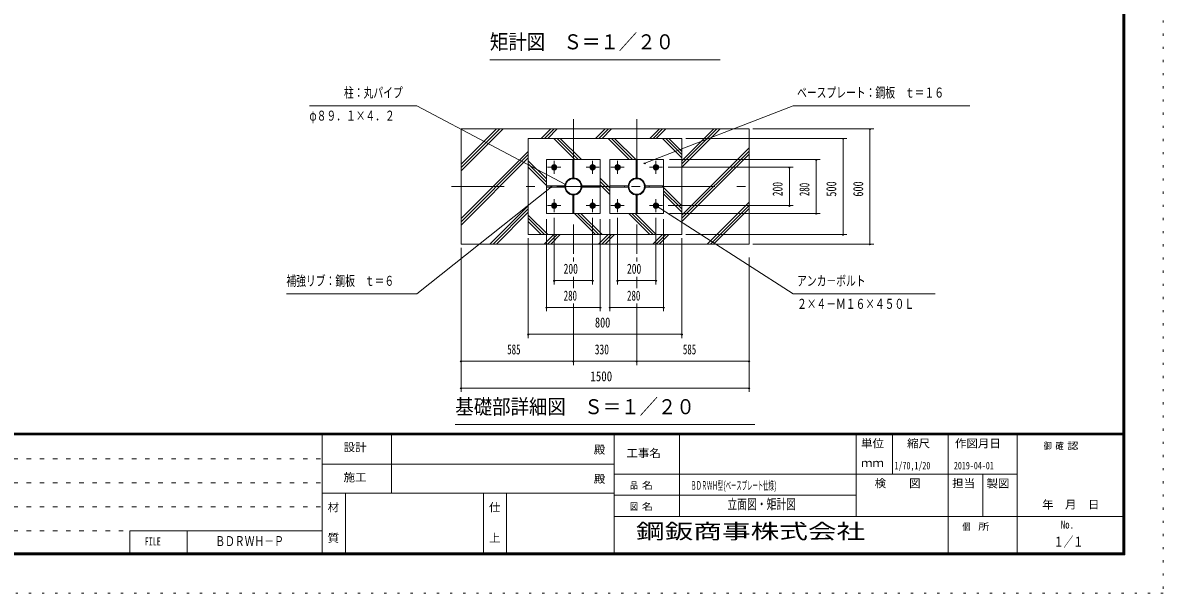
# Model space of a CAD drawing. Units: millimetres, scale not verified, with parts at other scales. Extents: x -31546 to 31551, y -14700 to 14700.
# Drawn here: x 10761 to 31551, y -14700 to -4305 of the extents above; entities that cross this region are included whole.
import ezdxf
from ezdxf.enums import TextEntityAlignment as Align

# ---------------------------------------------------------------- set-up
doc = ezdxf.new("R2010")
doc.units = ezdxf.units.MM
doc.header["$LTSCALE"] = 80
for name, pattern in [('USER1', [3, 1, -2]), ('USER3', [24, 12, -5, 2, -5]), ('USER4', [3, 0.5, -2.5])]:
    doc.linetypes.add(name, pattern=pattern)
doc.layers.add('0-1_0-F1TEXT', color=7, linetype='Continuous')
doc.layers.add('0-E_2-5DIM', color=7, linetype='Continuous')
for name, color, linetype, lineweight in [('0-6_2-02BOLD', 7, 'Continuous', 18), ('0-8_2-22CENTER', 3, 'USER3', 18), ('0-9_2-42THIN', 4, 'Continuous', 18), ('0-A_2-52DIM', 3, 'Continuous', 18), ('0-B_2-62HATCH', 2, 'Continuous', 18), ('0-C_F-F1PAPER', 5, 'Continuous', 18), ('0-D_F-E_J_ADD', 5, 'USER4', 18)]:
    doc.layers.add(name, color=color, linetype=linetype, lineweight=lineweight)
doc.styles.add('ＭＳ ゴシック', font='')
doc.styles.get('ＭＳ ゴシック').set_extended_font_data('MS Gothic')

msp = doc.modelspace()

# ---------------------------------------------------------------- linework, layer by layer
at = {"layer": '0-6_2-02BOLD'}
for p, q in [((18751.02, -6237.1), (24001.02, -6237.1)), ((22776.02, -6412.1), (22776.02, -8162.1)), ((24001.02, -6237.1), (24001.02, -8337.1)), ((20788.02, -6798.67), (20809.02, -6798.67)), ((20809.02, -6798.67), (20809.02, -7131.17)), ((21943.02, -6798.67), (21964.02, -6798.67)), ((21964.02, -6798.67), (21964.02, -7131.17)), ((20431.34, -6907.35), (20465.7, -6907.35)), ((20465.7, -6907.35), (20482.87, -6937.1)), ((20482.87, -6937.1), (20465.7, -6966.85)), ((20788.02, -7061.17), (20809.02, -7061.17)), ((21131.34, -6907.35), (21165.7, -6907.35)), ((21165.7, -6907.35), (21182.87, -6937.1)), ((21182.87, -6937.1), (21165.7, -6966.85)), ((21586.34, -6907.35), (21620.7, -6907.35)), ((21620.7, -6907.35), (21637.88, -6937.1)), ((21637.88, -6937.1), (21620.7, -6966.85)), ((21943.02, -7061.17), (21964.02, -7061.17)), ((22286.34, -6907.35), (22320.7, -6907.35)), ((22320.7, -6907.35), (22337.87, -6937.1)), ((22337.87, -6937.1), (22320.7, -6966.85)), ((20310.09, -7276.6), (20642.59, -7276.6)), ((20310.09, -7297.59), (20310.09, -7276.6)), ((20572.59, -7297.59), (20572.59, -7276.6)), ((20809.02, -7443.02), (20788.02, -7443.02)), ((20788.02, -7775.52), (20788.02, -7443.02)), ((20809.02, -7775.52), (20809.02, -7443.02)), ((21286.94, -7297.59), (20954.44, -7297.59)), ((21024.44, -7276.6), (21024.44, -7297.59)), ((21286.94, -7276.6), (21286.94, -7297.59)), ((21465.1, -7297.59), (21797.59, -7297.59)), ((21727.59, -7297.59), (21727.59, -7276.6)), ((21797.59, -7297.59), (21797.59, -7276.6)), ((21964.02, -7443.02), (21943.02, -7443.02)), ((21943.02, -7775.52), (21943.02, -7443.02)), ((21964.02, -7775.52), (21964.02, -7443.02)), ((22109.44, -7276.6), (22109.44, -7297.59)), ((22441.94, -7276.6), (22109.44, -7276.6)), ((22179.44, -7276.6), (22179.44, -7297.59)), ((20431.34, -7607.34), (20465.7, -7607.34)), ((20465.7, -7607.34), (20482.87, -7637.1)), ((20482.87, -7637.1), (20465.7, -7666.85)), ((20809.02, -7513.02), (20788.02, -7513.02)), ((21131.34, -7607.34), (21114.16, -7637.1)), ((21114.16, -7637.1), (21131.34, -7666.85)), ((21131.34, -7607.34), (21165.7, -7607.34)), ((21131.34, -7666.85), (21165.7, -7666.85)), ((21586.34, -7607.34), (21620.7, -7607.34)), ((21620.7, -7607.34), (21637.88, -7637.1)), ((21637.88, -7637.1), (21620.7, -7666.85)), ((21964.02, -7513.02), (21943.02, -7513.02)), ((22286.34, -7607.34), (22269.16, -7637.1)), ((22269.16, -7637.1), (22286.34, -7666.85)), ((22286.34, -7666.85), (22320.7, -7666.85)), ((20809.02, -7775.52), (20788.02, -7775.52)), ((21964.02, -7775.52), (21943.02, -7775.52))]:
    msp.add_line(p, q, dxfattribs=at)
for points in [[(18751.02, -6237.1), (18751.02, -8337.1), (24001.02, -8337.1)], [(22776.02, -6412.1), (19976.02, -6412.1), (19976.02, -8162.1), (22776.02, -8162.1)], [(20788.02, -6798.67), (20788.02, -7131.17), (20809.02, -7131.17)], [(21943.02, -6798.67), (21943.02, -7131.17), (21964.02, -7131.17)], [(20431.34, -6907.35), (20414.16, -6937.1), (20431.34, -6966.85), (20465.7, -6966.85)], [(21131.34, -6907.35), (21114.16, -6937.1), (21131.34, -6966.85), (21165.7, -6966.85)], [(21586.34, -6907.35), (21569.17, -6937.1), (21586.34, -6966.85), (21620.7, -6966.85)], [(22286.34, -6907.35), (22269.16, -6937.1), (22286.34, -6966.85), (22320.7, -6966.85)], [(20310.09, -7297.59), (20642.59, -7297.59), (20642.59, -7276.6)], [(21286.94, -7276.6), (20954.44, -7276.6), (20954.44, -7297.59)], [(21465.1, -7297.59), (21465.1, -7276.6), (21797.59, -7276.6)], [(22441.94, -7276.6), (22441.94, -7297.59), (22109.44, -7297.59)], [(20431.34, -7607.34), (20414.16, -7637.1), (20431.34, -7666.85), (20465.7, -7666.85)], [(21165.7, -7607.34), (21182.87, -7637.1), (21165.7, -7666.85)], [(21586.34, -7607.34), (21569.17, -7637.1), (21586.34, -7666.85), (21620.7, -7666.85)], [(22286.34, -7607.34), (22320.7, -7607.34), (22337.87, -7637.1), (22320.7, -7666.85)]]:
    msp.add_lwpolyline(points, dxfattribs=at)
for points in [[(21288.52, -6797.1), (21288.52, -7777.1), (20308.52, -7777.1), (20308.52, -6797.1)], [(22443.52, -6797.1), (22443.52, -7777.1), (21463.52, -7777.1), (21463.52, -6797.1)]]:
    msp.add_lwpolyline(points, close=True, dxfattribs=at)
for centre, radius in [((20448.52, -6937.1), 49), ((20448.52, -6937.1), 37.62), ((20448.52, -6937.1), 28.88), ((20448.52, -6937.1), 21), ((21148.51, -6937.1), 49), ((21148.51, -6937.1), 37.62), ((21148.51, -6937.1), 28.88), ((21148.51, -6937.1), 21), ((21603.52, -6937.1), 49), ((21603.52, -6937.1), 37.62), ((21603.52, -6937.1), 28.88), ((21603.52, -6937.1), 21), ((22303.51, -6937.1), 49), ((22303.51, -6937.1), 37.62), ((22303.51, -6937.1), 28.88), ((22303.51, -6937.1), 21), ((20798.52, -7287.1), 155.93), ((20798.52, -7287.1), 141.22), ((21953.52, -7287.1), 155.93), ((21953.52, -7287.1), 141.22), ((20448.52, -7637.1), 49), ((20448.52, -7637.1), 37.62), ((20448.52, -7637.1), 28.88), ((20448.52, -7637.1), 21), ((21148.51, -7637.1), 49), ((21148.51, -7637.1), 37.62), ((21148.51, -7637.1), 28.88), ((21148.51, -7637.1), 21), ((21603.52, -7637.1), 49), ((21603.52, -7637.1), 37.62), ((21603.52, -7637.1), 28.88), ((21603.52, -7637.1), 21), ((22303.51, -7637.1), 49), ((22303.51, -7637.1), 37.62), ((22303.51, -7637.1), 28.88), ((22303.51, -7637.1), 21)]:
    msp.add_circle(centre, radius, dxfattribs=at)
at = {"layer": '0-8_2-22CENTER'}
for p, q in [((20798.52, -6062.09), (20798.52, -8512.1)), ((21953.52, -6062.1), (21953.52, -8512.1)), ((20448.52, -6817.59), (20448.52, -7056.6)), ((21148.51, -6817.59), (21148.51, -7056.6)), ((21603.52, -6817.59), (21603.52, -7056.6)), ((22303.51, -6817.59), (22303.51, -7056.6)), ((20329.02, -6937.1), (20568.02, -6937.1)), ((21029.01, -6937.1), (21268.03, -6937.1)), ((21484.02, -6937.1), (21723.03, -6937.1)), ((22184.01, -6937.1), (22423.03, -6937.1)), ((18576.02, -7287.1), (24176.02, -7287.1)), ((20329.02, -7637.1), (20568.02, -7637.1)), ((20448.52, -7517.59), (20448.52, -7756.6)), ((21029.01, -7637.1), (21268.03, -7637.1)), ((21148.51, -7517.59), (21148.51, -7756.6)), ((21484.02, -7637.1), (21723.03, -7637.1)), ((21603.52, -7517.59), (21603.52, -7756.6)), ((22184.01, -7637.1), (22423.03, -7637.1)), ((22303.51, -7517.59), (22303.51, -7756.6))]:
    msp.add_line(p, q, dxfattribs=at)
at = {"layer": '0-9_2-42THIN'}
for centre in [(20448.52, -6937.1), (21148.51, -6937.1), (21603.52, -6937.1), (22303.51, -6937.1), (20448.52, -7637.1), (21148.51, -7637.1), (21603.52, -7637.1), (22303.51, -7637.1)]:
    msp.add_circle(centre, 15.75, dxfattribs=at)
at = {"layer": '0-A_2-52DIM'}
for p, q in [((23476.02, -4977.1), (19276.02, -4977.1)), ((15986.02, -5817.1), (17946.02, -5817.1)), ((17946.02, -5817.1), (20653.67, -7251.66)), ((24806.02, -5817.1), (22098.76, -6860.49)), ((24806.02, -5817.1), (28026.02, -5817.1)), ((22846.02, -6412.1), (25786.02, -6412.1)), ((24071.02, -6237.1), (26276.02, -6237.1)), ((25730.02, -6412.1), (25702.02, -6412.1)), ((25716.02, -6412.1), (25716.02, -8162.1)), ((26220.02, -6237.1), (26192.02, -6237.1)), ((26206.02, -6237.1), (26206.02, -8337.1)), ((22112.76, -6860.49), (22084.76, -6860.49)), ((22548.52, -6797.1), (25296.02, -6797.1)), ((25240.02, -6797.1), (25212.02, -6797.1)), ((25226.02, -6797.1), (25226.02, -7777.1)), ((22528.03, -6937.1), (24806.02, -6937.1)), ((24750.02, -6937.1), (24722.02, -6937.1)), ((24736.02, -6937.1), (24736.02, -7637.1)), ((20667.67, -7251.66), (20639.67, -7251.66)), ((17946.02, -9247.1), (20396.59, -7292.22)), ((20410.59, -7292.22), (20382.59, -7292.22)), ((22324.53, -7643.06), (22296.53, -7643.06)), ((24806.02, -9247.1), (22310.53, -7643.06)), ((22528.03, -7637.1), (24806.02, -7637.1)), ((24750.02, -7637.1), (24722.02, -7637.1)), ((20308.52, -7882.1), (20308.52, -9562.1)), ((20448.52, -7861.6), (20448.52, -9072.1)), ((21148.51, -7861.6), (21148.51, -9072.1)), ((21288.52, -7882.1), (21288.52, -9562.1)), ((21463.52, -7882.1), (21463.52, -9562.1)), ((21603.52, -7861.6), (21603.52, -9072.1)), ((22303.51, -7861.6), (22303.51, -9072.1)), ((22443.52, -7882.1), (22443.52, -9562.1)), ((22548.52, -7777.1), (25296.02, -7777.1)), ((25240.02, -7777.1), (25212.02, -7777.1)), ((19976.02, -8232.1), (19976.02, -10052.1)), ((22776.02, -8232.1), (22776.02, -10052.1)), ((22846.02, -8162.1), (25786.02, -8162.1)), ((25730.02, -8162.1), (25702.02, -8162.1)), ((18751.02, -8407.1), (18751.02, -11032.1)), ((24071.02, -8337.1), (26276.02, -8337.1)), ((26220.02, -8337.1), (26192.02, -8337.1)), ((20798.52, -8582.1), (20798.52, -8654.22)), ((21953.52, -8582.1), (21953.52, -8654.22)), ((24001.02, -8582.1), (24001.02, -11032.1)), ((20798.52, -8932.1), (20798.52, -9142.47)), ((21953.52, -8932.1), (21953.52, -9142.47)), ((20462.52, -9002.1), (20434.52, -9002.1)), ((20448.52, -9002.1), (21148.51, -9002.1)), ((21162.51, -9002.1), (21134.51, -9002.1)), ((21617.52, -9002.1), (21589.52, -9002.1)), ((21603.52, -9002.1), (22303.51, -9002.1)), ((22317.51, -9002.1), (22289.51, -9002.1)), ((15566.02, -9247.1), (17946.02, -9247.1)), ((27396.03, -9247.1), (24806.02, -9247.1)), ((20322.52, -9492.1), (20294.52, -9492.1)), ((21288.52, -9492.1), (20308.52, -9492.1)), ((20798.52, -9422.1), (20798.52, -10542.1)), ((21302.52, -9492.1), (21274.52, -9492.1)), ((21477.52, -9492.1), (21449.52, -9492.1)), ((22443.52, -9492.1), (21463.52, -9492.1)), ((21953.52, -9422.1), (21953.52, -10542.1)), ((22457.52, -9492.1), (22429.52, -9492.1)), ((19990.02, -9982.1), (19962.02, -9982.1)), ((19976.02, -9982.09), (22776.02, -9982.09)), ((22790.02, -9982.1), (22762.02, -9982.1)), ((18765.02, -10472.1), (18737.02, -10472.1)), ((24001.02, -10472.1), (18751.02, -10472.1)), ((20812.52, -10472.1), (20784.52, -10472.1)), ((21967.52, -10472.1), (21939.52, -10472.1)), ((24015.02, -10472.1), (23987.02, -10472.1)), ((18765.02, -10962.1), (18737.02, -10962.1)), ((24001.02, -10962.1), (18751.02, -10962.1)), ((24015.02, -10962.1), (23987.02, -10962.1)), ((24106.02, -11627.1), (18646.02, -11627.1))]:
    msp.add_line(p, q, dxfattribs=at)
for centre in [(25716.02, -6412.1), (26206.02, -6237.1), (22098.76, -6860.49), (25226.02, -6797.1), (24736.02, -6937.1), (20653.67, -7251.66), (20396.59, -7292.22), (22310.53, -7643.06), (24736.02, -7637.1), (25226.02, -7777.1), (25716.02, -8162.1), (26206.02, -8337.1), (20448.52, -9002.1), (21148.51, -9002.1), (21603.52, -9002.1), (22303.51, -9002.1), (20308.52, -9492.1), (21288.52, -9492.1), (21463.52, -9492.1), (22443.52, -9492.1), (19976.02, -9982.1), (22776.02, -9982.1), (18751.02, -10472.1), (20798.52, -10472.1), (21953.52, -10472.1), (24001.02, -10472.1), (18751.02, -10962.1), (24001.02, -10962.1)]:
    msp.add_arc(centre, 14, 180, 0, dxfattribs=at)
at = {"layer": '0-B_2-62HATCH'}
for p, q in [((18751.02, -7001.65), (19515.57, -6237.1)), ((18751.02, -6942.25), (19456.17, -6237.1)), ((18751.02, -6882.85), (19396.77, -6237.1)), ((20211.73, -6412.1), (20386.73, -6237.1)), ((20271.12, -6412.1), (20446.12, -6237.1)), ((20330.52, -6412.1), (20505.52, -6237.1)), ((20441.62, -6412.1), (20826.62, -6797.1)), ((20501.02, -6412.1), (20886.02, -6797.1)), ((20560.42, -6412.1), (20945.42, -6797.1)), ((21201.67, -6412.1), (21376.67, -6237.1)), ((21261.07, -6412.1), (21436.07, -6237.1)), ((21320.47, -6412.1), (21495.47, -6237.1)), ((21431.57, -6412.1), (21816.57, -6797.1)), ((21490.97, -6412.1), (21875.97, -6797.1)), ((21550.36, -6412.1), (21935.37, -6797.1)), ((22191.62, -6412.1), (22366.63, -6237.1)), ((22251.02, -6412.1), (22426.02, -6237.1)), ((22310.41, -6412.1), (22485.42, -6237.1)), ((22421.52, -6412.1), (22776.02, -6766.6)), ((22480.92, -6412.1), (22776.02, -6707.2)), ((22540.32, -6412.1), (22776.02, -6647.8)), ((22776.02, -6817.65), (23356.57, -6237.1)), ((22776.02, -6877.04), (23415.97, -6237.1)), ((22776.02, -6936.44), (23475.37, -6237.1)), ((18751.02, -7872.8), (19976.02, -6647.8)), ((22776.02, -7807.6), (24001.02, -6582.6)), ((22776.02, -7866.99), (24001.02, -6642)), ((18751.02, -7932.2), (19976.02, -6707.2)), ((18751.02, -7991.6), (19976.02, -6766.6)), ((19976.02, -6817.65), (20308.52, -7150.15)), ((22776.02, -7926.39), (24001.02, -6701.39)), ((19976.02, -6877.05), (20308.52, -7209.55)), ((19976.02, -6936.44), (20308.52, -7268.94)), ((21286.94, -7138.62), (21463.52, -7315.2)), ((21286.94, -7198.02), (21463.52, -7374.6)), ((21286.94, -7257.41), (21463.52, -7434)), ((22443.52, -7305.25), (22776.02, -7637.75)), ((22443.52, -7364.65), (22776.02, -7697.15)), ((22443.52, -7424.05), (22776.02, -7756.55)), ((19276.67, -8337.1), (19976.02, -7637.75)), ((23236.47, -8337.1), (24001.02, -7572.55)), ((23295.87, -8337.1), (24001.02, -7631.94)), ((23355.27, -8337.1), (24001.02, -7691.34)), ((19336.07, -8337.1), (19976.02, -7697.15)), ((19395.47, -8337.1), (19976.02, -7756.55)), ((19976.02, -7807.6), (20330.52, -8162.1)), ((19976.02, -7866.99), (20271.12, -8162.1)), ((20816.67, -7777.1), (21201.67, -8162.1)), ((20876.07, -7777.1), (21261.07, -8162.1)), ((20935.47, -7777.1), (21320.47, -8162.1)), ((21806.62, -7777.1), (22191.62, -8162.1)), ((21866.02, -7777.1), (22251.02, -8162.1)), ((21925.42, -7777.1), (22310.42, -8162.1)), ((19976.02, -7926.39), (20211.73, -8162.1)), ((20266.62, -8337.1), (20441.63, -8162.1)), ((20326.02, -8337.1), (20501.02, -8162.1)), ((20385.42, -8337.1), (20560.42, -8162.1)), ((21256.57, -8337.1), (21431.57, -8162.1)), ((21315.97, -8337.1), (21490.96, -8162.1)), ((21375.37, -8337.1), (21550.36, -8162.1)), ((22246.52, -8337.1), (22421.52, -8162.1)), ((22305.92, -8337.1), (22480.92, -8162.1)), ((22365.31, -8337.1), (22540.32, -8162.1))]:
    msp.add_line(p, q, dxfattribs=at)
at = {"layer": '0-C_F-F1PAPER'}
for p, q in [((30851.13, -14000), (30851.13, 14140)), ((30816.13, -13965), (30816.13, 14105)), ((30830.13, -13979), (30830.13, 14119)), ((30837.13, -13986), (30837.13, 14126)), ((30844.13, -13993), (30844.13, 14133)), ((30816.13, -11781), (-9293.87, -11781)), ((30816.13, -11784.5), (-9293.87, -11784.5)), ((30816.13, -11788), (-9293.87, -11788)), ((30816.13, -11791.5), (-9293.87, -11791.5)), ((30816.13, -11795), (-9293.87, -11795)), ((30816.13, -11798.5), (-9293.87, -11798.5)), ((30816.13, -11802), (-9293.87, -11802)), ((30816.13, -11805.5), (-9293.87, -11805.5)), ((30816.13, -11809), (-9293.87, -11809)), ((30816.13, -11812.5), (-9293.87, -11812.5)), ((30816.13, -11816), (-9293.87, -11816)), ((16221.14, -14000), (16221.14, -11816)), ((17481.14, -12880), (17481.14, -11816)), ((21541.14, -14000), (21541.14, -11816)), ((22731.14, -13300), (22731.14, -11816)), ((25951.14, -13300), (25951.14, -11816)), ((26616.14, -12530), (26616.14, -11816)), ((27631.14, -14000), (27631.14, -11816)), ((28891.14, -14000), (28891.14, -11816)), ((16221.14, -12348), (21541.14, -12348)), ((21541.14, -12530), (28891.14, -12530)), ((28261.13, -13300), (28261.13, -12530)), ((16221.14, -12880), (21541.14, -12880)), ((16641.13, -14000), (16641.13, -12880)), ((19161.14, -14000), (19161.14, -12880)), ((19581.13, -14000), (19581.13, -12880)), ((21541.14, -12915), (25951.14, -12915)), ((21541.14, -13300), (30851.13, -13300)), ((12709.94, -13563.2), (16221.14, -13563.2)), ((12709.94, -13563.2), (12709.94, -14000)), ((13759.94, -13563.2), (13759.94, -14000)), ((-9328.87, -14000), (30851.13, -14000)), ((-9321.87, -13993), (30844.13, -13993)), ((-9314.87, -13986), (30837.13, -13986)), ((-9307.87, -13979), (30830.13, -13979)), ((-9293.87, -13965), (30816.13, -13965))]:
    msp.add_line(p, q, dxfattribs=at)
at = {"layer": '0-C_F-F1PAPER', "color": 6, "linetype": 'USER1'}
for p, q in [((-9328.87, -12252.8), (16221.14, -12252.8)), ((-9328.87, -12689.6), (16221.14, -12689.6)), ((-9328.87, -13126.4), (16221.14, -13126.4)), ((-9328.87, -13563.2), (12709.94, -13563.2))]:
    msp.add_line(p, q, dxfattribs=at)
at = {"layer": '0-C_F-F1PAPER'}
for points in [[(-9325.37, -13996.5), (30847.63, -13996.5), (30847.63, 14136.5)], [(-9318.37, -13989.5), (30840.63, -13989.5), (30840.63, 14129.5)], [(-9311.37, -13982.5), (30833.63, -13982.5), (30833.63, 14122.5)], [(-9304.37, -13975.5), (30826.63, -13975.5), (30826.63, 14115.5)], [(-9300.87, -13972), (30823.13, -13972), (30823.13, 14112)], [(-9297.37, -13968.5), (30819.63, -13968.5), (30819.63, 14108.5)]]:
    msp.add_lwpolyline(points, dxfattribs=at)
at = {"layer": '0-D_F-E_J_ADD'}
for p, q in [((31551.13, 14700), (31551.13, -14700)), ((31551.13, -14700), (-10028.87, -14700))]:
    msp.add_line(p, q, dxfattribs=at)

# ---------------------------------------------------------------- texts
at = {"layer": '0-1_0-F1TEXT', "style": 'ＭＳ ゴシック'}
for s, height, width, p in [('1/70,1/20', 136.8, 0.65, (26652.79, -12483.38)), ('2019-04-01', 136.8, 0.65, (27736.13, -12483.38)), ('ＢＤＲＷＨ型(', 155, 0.45, (22941.14, -12862.5)), ('ベースプレート仕様)', 155, 0.45, (23574.61, -12862.5)), ('立面図・矩計図', 182.3, 0.7, (23606.14, -13222.63)), ('ＢＤＲＷＨ－Ｐ', 182.3, 0.7, (14270.36, -13896.73)), ('１／１', 182.3, 0.7, (29556.13, -13908.29))]:
    msp.add_text(s, height=height, dxfattribs=dict(at, width=width)).set_placement(p, align=Align.BOTTOM_LEFT)
at = {"layer": '0-A_2-52DIM', "color": 7, "style": 'ＭＳ ゴシック'}
for s, height, width, p in [('矩計図\u3000Ｓ＝１／２０', 273.5, 0.9, (19276.02, -4869.79)), ('柱：丸パイプ', 182.3, 0.7, (16616.01, -5722.23)), ('ベースプレート：鋼板\u3000ｔ＝１６', 182.3, 0.7, (24876.02, -5722.23)), ('φ８９．１×４．２', 182.3, 0.7, (15986.02, -6142.23)), ('200', 182.3, 0.7, (20620.35, -8932.1)), ('200', 182.3, 0.7, (21775.35, -8932.1)), ('補強リブ：鋼板\u3000ｔ＝６', 182.3, 0.7, (15566.01, -9152.23)), ('アンカ－ボルト', 182.3, 0.7, (24876.02, -9152.23)), ('280', 182.3, 0.65, (20622.2, -9422.1)), ('280', 182.3, 0.65, (21777.2, -9422.1)), ('２×４－Ｍ１６×４５０Ｌ', 182.3, 0.7, (24876.03, -9572.23)), ('800', 182.3, 0.75, (21192.05, -9912.1)), ('585', 182.3, 0.65, (19592.92, -10402.1)), ('330', 182.3, 0.7, (21187.27, -10402.1)), ('585', 182.3, 0.65, (22795.42, -10402.1)), ('1500', 182.3, 0.8, (21108.64, -10892.1)), ('基礎部詳細図\u3000Ｓ＝１／２０', 273.5, 0.9, (18646.02, -11519.79))]:
    msp.add_text(s, height=height, dxfattribs=dict(at, width=width)).set_placement(p, align=Align.BOTTOM_LEFT)
for s, width, p in [('200', 0.7, (24666.02, -7465.26)), ('280', 0.65, (25156.02, -7463.42)), ('500', 0.75, (25646.02, -7472.52)), ('600', 0.75, (26136.02, -7473.1))]:
    msp.add_text(s, height=182.3, rotation=90, dxfattribs=dict(at, width=width)).set_placement(p, align=Align.BOTTOM_LEFT)
at = {"layer": '0-C_F-F1PAPER', "color": 7, "style": 'ＭＳ ゴシック'}
for s, height, width, p in [('設計', 145.9, 1.05, (16609.64, -12157.36)), ('殿', 145.9, 1.05, (21170.14, -12202.1)), ('工事名', 145.9, 1.05, (21765.13, -12265.1)), ('単位', 145.9, 1.05, (26042.14, -12086.6)), ('縮尺', 145.9, 1.05, (26882.14, -12086.6)), ('作図月日', 145.9, 1.05, (27755.59, -12088.03)), ('御 ', 124, 0.85, (29370.99, -12116.2)), ('確 ', 124, 0.85, (29587.13, -12116.2)), ('認', 124, 1.2, (29803.27, -12116.2)), ('ｍｍ', 145.9, 1.05, (26042.14, -12443.6)), ('施工', 145.9, 1.05, (16609.64, -12706.1)), ('殿', 145.9, 1.05, (21170.14, -12734.1)), ('品 ', 124, 0.85, (21829.89, -12834.5)), ('名', 124, 1.2, (22046.03, -12834.5)), ('検\u3000\u3000図', 145.9, 1.05, (26290.64, -12814.6)), ('担当', 145.9, 1.05, (27704.64, -12814.6)), ('製図', 145.9, 1.05, (28329.01, -12818.04)), ('材', 145.9, 1.05, (16319.14, -13252.1)), ('仕', 145.9, 1.05, (19259.14, -13252.1)), ('図 ', 124, 0.85, (21829.89, -13219.5)), ('名', 124, 1.2, (22046.03, -13219.5)), ('\u3000年\u3000月\u3000日', 145.9, 1.05, (29134.37, -13202.3)), ('個  ', 124, 0.85, (27890.14, -13587)), ('所', 124, 1.2, (28178.32, -13587)), ('No.', 145.9, 0.8, (29685.64, -13567.1)), ('FILE', 145.9, 0.7, (12984.69, -13873.7)), ('質', 145.9, 1.05, (16319.14, -13812.1)), ('上', 145.9, 1.05, (19259.14, -13812.1))]:
    msp.add_text(s, height=height, dxfattribs=dict(at, width=width)).set_placement(p, align=Align.BOTTOM_LEFT)
at = {"layer": '0-E_2-5DIM', "style": 'ＭＳ ゴシック', "width": 1.4}
msp.add_text('鋼鈑商事株式会社', height=273.5, dxfattribs=at).set_placement((21940.14, -13790.7), align=Align.BOTTOM_LEFT)

doc.saveas('drawing.dxf')
